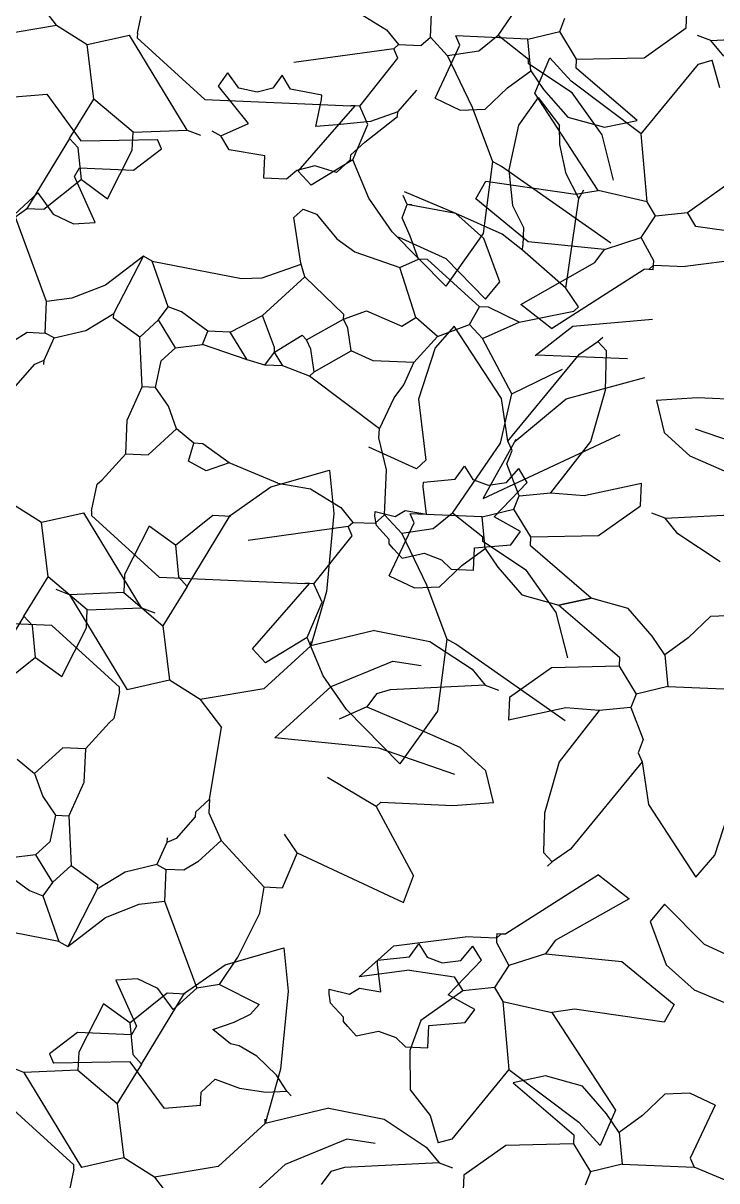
# Model space of a CAD drawing. Header units: inches. Extents: x 78.7 to 90.4, y 46.3 to 56.4.
# Drawn here: x 81.337 to 81.828, y 54.934 to 55.754 of the extents above; entities that cross this region are included whole.
import ezdxf

# ---------------------------------------------------------------- set-up
doc = ezdxf.new("R2010")
doc.units = ezdxf.units.IN
doc.header["$MEASUREMENT"] = 0
doc.layers.add('VERDE_siepe', color=96, linetype='Continuous')

msp = doc.modelspace()

# ---------------------------------------------------------------- linework, layer by layer
at = {"layer": 'VERDE_siepe'}
for p, q in [((81.6727, 55.7448), (81.70679, 55.79438)), ((81.62477, 55.74369), (81.62616, 55.77556)), ((81.3602, 55.75204), (81.3451, 55.77185)), ((81.80581, 55.7501), (81.80651, 55.76602)), ((81.41741, 55.74635), (81.42142, 55.76533)), ((81.57231, 55.76208), (81.59372, 55.74886)), ((81.31517, 55.74442), (81.3602, 55.75204)), ((81.3602, 55.75204), (81.38194, 55.73832)), ((81.71632, 55.74761), (81.71993, 55.75703)), ((81.77616, 55.72904), (81.80581, 55.7501)), ((81.38194, 55.73832), (81.41193, 55.74511)), ((81.45272, 55.67778), (81.41193, 55.74511)), ((81.41741, 55.74635), (81.41727, 55.74316)), ((81.41727, 55.74316), (81.46517, 55.69958)), ((81.59372, 55.74886), (81.6022, 55.7383)), ((81.61813, 55.7376), (81.62477, 55.74369)), ((81.63697, 55.73039), (81.62477, 55.74369)), ((81.64567, 55.73793), (81.64277, 55.74443)), ((81.69374, 55.74221), (81.64277, 55.74443)), ((81.6727, 55.7448), (81.65902, 55.73373)), ((81.69432, 55.72789), (81.6727, 55.7448)), ((81.69374, 55.74221), (81.71632, 55.74761)), ((81.69595, 55.71977), (81.69374, 55.74221)), ((81.72824, 55.72794), (81.71632, 55.74761)), ((81.8232, 55.7412), (81.81378, 55.7448)), ((81.8232, 55.7412), (81.89039, 55.74466)), ((81.83239, 55.7301), (81.8232, 55.7412)), ((81.38665, 55.69981), (81.38194, 55.73832)), ((81.59887, 55.73524), (81.52822, 55.72556)), ((81.59887, 55.73524), (81.6022, 55.7383)), ((81.60178, 55.72874), (81.59887, 55.73524)), ((81.6022, 55.7383), (81.61813, 55.7376)), ((81.62807, 55.70039), (81.64567, 55.73793)), ((81.65902, 55.73373), (81.63697, 55.73039)), ((81.57476, 55.6948), (81.60178, 55.72874)), ((81.63697, 55.73039), (81.65436, 55.694)), ((81.69418, 55.72471), (81.69432, 55.72789)), ((81.7252, 55.7042), (81.69418, 55.72471)), ((81.69861, 55.70396), (81.70928, 55.72904)), ((81.72451, 55.71241), (81.70928, 55.72904)), ((81.72796, 55.72156), (81.72824, 55.72794)), ((81.72824, 55.72794), (81.77616, 55.72904)), ((81.81442, 55.72445), (81.82412, 55.72722)), ((81.82965, 55.70783), (81.82412, 55.72722)), ((81.47476, 55.70898), (81.48154, 55.71826)), ((81.48916, 55.7075), (81.48154, 55.71826)), ((81.51978, 55.7166), (81.51316, 55.7076)), ((81.52574, 55.70676), (81.51978, 55.7166)), ((81.67947, 55.70772), (81.69595, 55.71977)), ((81.69595, 55.71977), (81.70495, 55.70661)), ((81.77103, 55.68458), (81.72796, 55.72156)), ((81.77397, 55.67514), (81.81442, 55.72445)), ((81.49595, 55.68252), (81.47476, 55.70898)), ((81.77397, 55.67514), (81.72451, 55.71241)), ((81.32758, 55.70121), (81.35321, 55.70328)), ((81.35321, 55.70328), (81.37731, 55.67031)), ((81.50212, 55.70465), (81.48916, 55.7075)), ((81.51316, 55.7076), (81.50212, 55.70465)), ((81.5479, 55.7026), (81.52574, 55.70676)), ((81.54776, 55.69941), (81.5479, 55.7026)), ((81.60165, 55.69069), (81.61508, 55.70605)), ((81.62807, 55.70039), (81.64593, 55.69191)), ((81.66355, 55.69268), (81.67947, 55.70772)), ((81.70105, 55.70089), (81.68706, 55.68142)), ((81.74349, 55.63497), (81.69861, 55.70396)), ((81.70105, 55.70089), (81.71614, 55.68108)), ((81.70495, 55.70661), (81.72194, 55.68706)), ((81.74625, 55.67456), (81.7252, 55.7042)), ((81.36947, 55.67183), (81.38665, 55.69981)), ((81.41435, 55.67625), (81.38665, 55.69981)), ((81.46517, 55.69958), (81.56839, 55.69508)), ((81.53126, 55.64881), (81.57158, 55.69494)), ((81.54374, 55.68043), (81.54776, 55.69941)), ((81.57158, 55.69494), (81.56839, 55.69508)), ((81.57476, 55.6948), (81.57158, 55.69494)), ((81.58058, 55.68178), (81.57476, 55.6948)), ((81.64593, 55.69191), (81.66355, 55.69268)), ((81.65436, 55.694), (81.66881, 55.65558)), ((81.58247, 55.68401), (81.55892, 55.68161)), ((81.57837, 55.66935), (81.60151, 55.68749)), ((81.60165, 55.69069), (81.58247, 55.68401)), ((81.60151, 55.68749), (81.60165, 55.69069)), ((81.72194, 55.68706), (81.74801, 55.67978)), ((81.74801, 55.67978), (81.77103, 55.68458)), ((81.4138, 55.66351), (81.41435, 55.67625)), ((81.41435, 55.67625), (81.45272, 55.67778)), ((81.45272, 55.67778), (81.46214, 55.67417)), ((81.47018, 55.67726), (81.47642, 55.67379)), ((81.47642, 55.67379), (81.49595, 55.68252)), ((81.55892, 55.68161), (81.54374, 55.68043)), ((81.56991, 55.65671), (81.58058, 55.68178)), ((81.68706, 55.68142), (81.68022, 55.64973)), ((81.71645, 55.66757), (81.71614, 55.68108)), ((81.36947, 55.67183), (81.33898, 55.62176)), ((81.37556, 55.66518), (81.36947, 55.67183)), ((81.37731, 55.67031), (81.43161, 55.67113)), ((81.43452, 55.66463), (81.43161, 55.67113)), ((81.48238, 55.66396), (81.47642, 55.67379)), ((81.5684, 55.66021), (81.57837, 55.66935)), ((81.72099, 55.64681), (81.71645, 55.66757)), ((81.75442, 55.64227), (81.74625, 55.67456)), ((81.77825, 55.62707), (81.77397, 55.67514)), ((81.37777, 55.64274), (81.37556, 55.66518)), ((81.39633, 55.62916), (81.4138, 55.66351)), ((81.41471, 55.64953), (81.43452, 55.66463)), ((81.50772, 55.65966), (81.48238, 55.66396)), ((81.50702, 55.64373), (81.50772, 55.65966)), ((81.56826, 55.65702), (81.5684, 55.66021)), ((81.37301, 55.64496), (81.37648, 55.6512)), ((81.37648, 55.6512), (81.41471, 55.64953)), ((81.54293, 55.6526), (81.53024, 55.64915)), ((81.56991, 55.65671), (81.5404, 55.63884)), ((81.55829, 55.64788), (81.54293, 55.6526)), ((81.56493, 55.65398), (81.55829, 55.64788)), ((81.56493, 55.65398), (81.56826, 55.65702)), ((81.58119, 55.62962), (81.56991, 55.65671)), ((81.66881, 55.65558), (81.66219, 55.60459)), ((81.67505, 55.65212), (81.66881, 55.65558)), ((81.75247, 55.59768), (81.67505, 55.65212)), ((81.37777, 55.64274), (81.35131, 55.62154)), ((81.38755, 55.61241), (81.37301, 55.64496)), ((81.37777, 55.64274), (81.39633, 55.62916)), ((81.52296, 55.64304), (81.50702, 55.64373)), ((81.53024, 55.64915), (81.52296, 55.64304)), ((81.5404, 55.63884), (81.53126, 55.64881)), ((81.68022, 55.64973), (81.68294, 55.62447)), ((81.72985, 55.6294), (81.72099, 55.64681)), ((81.65705, 55.62916), (81.66397, 55.64163)), ((81.66397, 55.64163), (81.72741, 55.63248)), ((81.72741, 55.63248), (81.74349, 55.63497)), ((81.72985, 55.6294), (81.73332, 55.63564)), ((81.77825, 55.62707), (81.74349, 55.63497)), ((81.80665, 55.61945), (81.83629, 55.6405)), ((81.33034, 55.61809), (81.34697, 55.63333)), ((81.34697, 55.63333), (81.35785, 55.61831)), ((81.59774, 55.60587), (81.58119, 55.62962)), ((81.60836, 55.62512), (81.60546, 55.63164)), ((81.64288, 55.61879), (81.60649, 55.63403)), ((81.69403, 55.59882), (81.65705, 55.62916)), ((81.7207, 55.56596), (81.72985, 55.6294)), ((81.78421, 55.61723), (81.77825, 55.62707)), ((81.33898, 55.62176), (81.31025, 55.60151)), ((81.35131, 55.62154), (81.33857, 55.6221)), ((81.35785, 55.61831), (81.37222, 55.61155)), ((81.52816, 55.61585), (81.5348, 55.62195)), ((81.5348, 55.62195), (81.54422, 55.61834)), ((81.54422, 55.61834), (81.55867, 55.60076)), ((81.60476, 55.6157), (81.60836, 55.62512)), ((81.61155, 55.62498), (81.60836, 55.62512)), ((81.64288, 55.61879), (81.60836, 55.62512)), ((81.66263, 55.60104), (81.64288, 55.61879)), ((81.67551, 55.60423), (81.64288, 55.61879)), ((81.68294, 55.62447), (81.69065, 55.60877)), ((81.78421, 55.61723), (81.80665, 55.61945)), ((81.8126, 55.60962), (81.80665, 55.61945)), ((81.3532, 55.55645), (81.33034, 55.61809)), ((81.37222, 55.61155), (81.38755, 55.61241)), ((81.53314, 55.58372), (81.52816, 55.61585)), ((81.61057, 55.60268), (81.60476, 55.6157)), ((81.77395, 55.60173), (81.78421, 55.61723)), ((81.63564, 55.56736), (81.59774, 55.60587)), ((81.60192, 55.6023), (81.63563, 55.58686)), ((81.61625, 55.58647), (81.61057, 55.60268)), ((81.66219, 55.60459), (81.63564, 55.56736)), ((81.68995, 55.59284), (81.67551, 55.60423)), ((81.69065, 55.60877), (81.69009, 55.59603)), ((81.84432, 55.60504), (81.8126, 55.60962)), ((81.55867, 55.60076), (81.57136, 55.59163)), ((81.67395, 55.57043), (81.66263, 55.60104)), ((81.68995, 55.59284), (81.69009, 55.59603)), ((81.74805, 55.59328), (81.69403, 55.59882)), ((81.74805, 55.59328), (81.77395, 55.60173)), ((81.78282, 55.58538), (81.77395, 55.60173)), ((81.42163, 55.58858), (81.39495, 55.56817)), ((81.40071, 55.54799), (81.42163, 55.58858)), ((81.42786, 55.58511), (81.42163, 55.58858)), ((81.57136, 55.59163), (81.60324, 55.58066)), ((81.60324, 55.58066), (81.61625, 55.58647)), ((81.62263, 55.58619), (81.61625, 55.58647)), ((81.65947, 55.55267), (81.62263, 55.58619)), ((81.63563, 55.58686), (81.66384, 55.5581)), ((81.7207, 55.56596), (81.68995, 55.59284)), ((81.74126, 55.584), (81.74805, 55.59328)), ((81.78268, 55.58219), (81.78282, 55.58538)), ((81.85546, 55.58766), (81.80498, 55.58122)), ((81.42786, 55.58511), (81.49117, 55.57277)), ((81.43922, 55.5527), (81.42786, 55.58511)), ((81.50567, 55.57336), (81.53335, 55.58301)), ((81.53591, 55.57402), (81.53314, 55.58372)), ((81.61445, 55.54506), (81.60324, 55.58066)), ((81.68889, 55.55435), (81.74126, 55.584)), ((81.71051, 55.53746), (81.77616, 55.57928)), ((81.77936, 55.57914), (81.77616, 55.57928)), ((81.77936, 55.57914), (81.78268, 55.58219)), ((81.78254, 55.579), (81.77936, 55.57914)), ((81.78254, 55.579), (81.78268, 55.58219)), ((81.78268, 55.58219), (81.80498, 55.58122)), ((81.49117, 55.57277), (81.50567, 55.57336)), ((81.50599, 55.5466), (81.53591, 55.57402)), ((81.56348, 55.54728), (81.53591, 55.57402)), ((81.66384, 55.5581), (81.67395, 55.57043)), ((81.39495, 55.56817), (81.37109, 55.55877)), ((81.7297, 55.5528), (81.7207, 55.56596)), ((81.35222, 55.53415), (81.3532, 55.55645)), ((81.37109, 55.55877), (81.3532, 55.55645)), ((81.43243, 55.54342), (81.43922, 55.5527)), ((81.44864, 55.5491), (81.43922, 55.5527)), ((81.65254, 55.54021), (81.65947, 55.55267)), ((81.66584, 55.55239), (81.65947, 55.55267)), ((81.71051, 55.53746), (81.68889, 55.55435)), ((81.72638, 55.54975), (81.7297, 55.5528)), ((81.38104, 55.53608), (81.40071, 55.54799)), ((81.40057, 55.54481), (81.40071, 55.54799)), ((81.41913, 55.53123), (81.40057, 55.54481)), ((81.4672, 55.53551), (81.44864, 55.5491)), ((81.48312, 55.53482), (81.50599, 55.5466)), ((81.51457, 55.52387), (81.50599, 55.5466)), ((81.56334, 55.5441), (81.57954, 55.54977)), ((81.56334, 55.5441), (81.56348, 55.54728)), ((81.57954, 55.54977), (81.60461, 55.5391)), ((81.60461, 55.5391), (81.61445, 55.54506)), ((81.62983, 55.53162), (81.61445, 55.54506)), ((81.68773, 55.54186), (81.66584, 55.55239)), ((81.68773, 55.54186), (81.72638, 55.54975)), ((81.41913, 55.53123), (81.43243, 55.54342)), ((81.44433, 55.52374), (81.43243, 55.54342)), ((81.53715, 55.52927), (81.56334, 55.5441)), ((81.56624, 55.53758), (81.56334, 55.5441)), ((81.56873, 55.52151), (81.56624, 55.53758)), ((81.64171, 55.53901), (81.62828, 55.52364)), ((81.62983, 55.53162), (81.65254, 55.54021)), ((81.6751, 55.48777), (81.64172, 55.53901)), ((81.66168, 55.53023), (81.65254, 55.54021)), ((81.66168, 55.53023), (81.68773, 55.54186)), ((81.72556, 55.53883), (81.69892, 55.51794)), ((81.78191, 55.54373), (81.72556, 55.53883)), ((81.32964, 55.52875), (81.33947, 55.5347)), ((81.33947, 55.5347), (81.35222, 55.53415)), ((81.35139, 55.51503), (81.35845, 55.53068)), ((81.35845, 55.53068), (81.35222, 55.53415)), ((81.35845, 55.53068), (81.38104, 55.53608)), ((81.42079, 55.49604), (81.41913, 55.53123)), ((81.46359, 55.52609), (81.4672, 55.53551)), ((81.48312, 55.53482), (81.4672, 55.53551)), ((81.49504, 55.51515), (81.48312, 55.53482)), ((81.51443, 55.52069), (81.53411, 55.5326)), ((81.53411, 55.5326), (81.53715, 55.52927)), ((81.54006, 55.52276), (81.53715, 55.52927)), ((81.61306, 55.5132), (81.62983, 55.53162)), ((81.68232, 55.49103), (81.66168, 55.53023)), ((81.73024, 55.51919), (81.74339, 55.52819)), ((81.74339, 55.52819), (81.74672, 55.53124)), ((81.74949, 55.52154), (81.74339, 55.52819)), ((81.43436, 55.5146), (81.44433, 55.52374)), ((81.44433, 55.52374), (81.46359, 55.52609)), ((81.49504, 55.51515), (81.46359, 55.52609)), ((81.50764, 55.51141), (81.51443, 55.52069)), ((81.51443, 55.52069), (81.51457, 55.52387)), ((81.52038, 55.51085), (81.51443, 55.52069)), ((81.54255, 55.5067), (81.54006, 55.52276)), ((81.54255, 55.5067), (81.56873, 55.52151)), ((81.58439, 55.51445), (81.56873, 55.52151)), ((81.62828, 55.52364), (81.61645, 55.48725)), ((81.74866, 55.49378), (81.74949, 55.52154)), ((81.33144, 55.49675), (81.34488, 55.51212)), ((81.34488, 55.51212), (81.35139, 55.51503)), ((81.35125, 55.51184), (81.35139, 55.51503)), ((81.43034, 55.49563), (81.43436, 55.5146)), ((81.50764, 55.51141), (81.49504, 55.51515)), ((81.61306, 55.5132), (81.58439, 55.51445)), ((81.60599, 55.49754), (81.61306, 55.5132)), ((81.67967, 55.45755), (81.73024, 55.51919)), ((81.69997, 55.51884), (81.76431, 55.51604)), ((81.52038, 55.51085), (81.50764, 55.51141)), ((81.53922, 55.50364), (81.52038, 55.51085)), ((81.53922, 55.50364), (81.54255, 55.5067)), ((81.58868, 55.46638), (81.53922, 55.50364)), ((81.68232, 55.49103), (81.7182, 55.50861)), ((81.41013, 55.47261), (81.42079, 55.49604)), ((81.43034, 55.49563), (81.42079, 55.49604)), ((81.43935, 55.48247), (81.43034, 55.49563)), ((81.59921, 55.48826), (81.60599, 55.49754)), ((81.72098, 55.48757), (81.77649, 55.50273)), ((81.58868, 55.46638), (81.59921, 55.48826)), ((81.61645, 55.48725), (81.62162, 55.44412)), ((81.67442, 55.45625), (81.68232, 55.49103)), ((81.67967, 55.45755), (81.6751, 55.48777)), ((81.68458, 55.45731), (81.72098, 55.48757)), ((81.73827, 55.45737), (81.74866, 55.49378)), ((81.8137, 55.48827), (81.78489, 55.48633)), ((81.86467, 55.48604), (81.8137, 55.48827)), ((81.44503, 55.46626), (81.43935, 55.48247)), ((81.78489, 55.48633), (81.79028, 55.46375)), ((81.40914, 55.44867), (81.41013, 55.47261)), ((81.42508, 55.44797), (81.44503, 55.46626)), ((81.45735, 55.45614), (81.44503, 55.46626)), ((81.5884, 55.46), (81.58868, 55.46638)), ((81.8087, 55.44699), (81.79028, 55.46375)), ((81.81221, 55.46645), (81.86595, 55.44778)), ((81.45361, 55.44354), (81.45735, 55.45614)), ((81.46373, 55.45586), (81.45735, 55.45614)), ((81.48229, 55.44229), (81.46373, 55.45586)), ((81.59379, 55.43743), (81.5884, 55.46)), ((81.64033, 55.40667), (81.67442, 55.45625)), ((81.75875, 55.46201), (81.66188, 55.41688)), ((81.6852, 55.45883), (81.66188, 55.41688)), ((81.68257, 55.45104), (81.67967, 55.45755)), ((81.71, 55.42111), (81.73827, 55.45737)), ((81.39238, 55.43025), (81.40914, 55.44867)), ((81.40914, 55.44867), (81.42508, 55.44797)), ((81.61497, 55.43803), (81.58126, 55.45347)), ((81.67897, 55.44162), (81.68257, 55.45104)), ((81.84943, 55.42925), (81.8087, 55.44699)), ((81.46608, 55.43661), (81.45361, 55.44354)), ((81.48229, 55.44229), (81.46608, 55.43661)), ((81.51677, 55.42801), (81.48229, 55.44229)), ((81.61497, 55.43803), (81.62162, 55.44412)), ((81.64225, 55.4307), (81.64904, 55.43998)), ((81.64904, 55.43998), (81.65485, 55.43044)), ((81.67875, 55.42826), (81.68727, 55.43831)), ((81.68756, 55.4189), (81.67897, 55.44162)), ((81.69322, 55.42848), (81.68727, 55.43831)), ((81.38905, 55.4272), (81.39238, 55.43025)), ((81.51186, 55.42519), (81.55342, 55.43719)), ((81.55342, 55.43719), (81.55648, 55.40635)), ((81.5924, 55.40556), (81.59379, 55.43743)), ((81.61981, 55.42849), (81.64225, 55.4307)), ((81.65485, 55.43044), (81.66559, 55.42655)), ((81.38504, 55.40822), (81.38905, 55.4272)), ((81.48312, 55.40494), (81.51186, 55.42519)), ((81.51677, 55.42801), (81.53994, 55.42395)), ((81.53994, 55.42395), (81.56135, 55.41073)), ((81.61967, 55.4253), (81.61981, 55.42849)), ((81.62202, 55.40604), (81.61967, 55.4253)), ((81.66559, 55.42655), (81.67875, 55.42826)), ((81.66981, 55.40396), (81.69322, 55.42848)), ((81.73368, 55.41918), (81.77414, 55.42789)), ((81.77344, 55.41197), (81.77414, 55.42789)), ((81.32783, 55.41391), (81.34957, 55.40019)), ((81.68395, 55.40948), (81.68756, 55.4189)), ((81.68756, 55.4189), (81.71, 55.42111)), ((81.71, 55.42111), (81.73368, 55.41918)), ((81.34957, 55.40019), (81.37956, 55.40698)), ((81.42035, 55.33965), (81.37956, 55.40698)), ((81.38504, 55.40822), (81.3849, 55.40503)), ((81.44433, 55.38396), (81.4708, 55.40515)), ((81.4708, 55.40515), (81.48354, 55.4046)), ((81.55648, 55.40635), (81.55114, 55.3513)), ((81.56135, 55.41073), (81.56983, 55.40017)), ((81.58548, 55.40463), (81.58562, 55.40782)), ((81.58562, 55.40782), (81.5999, 55.40441)), ((81.58576, 55.39947), (81.5924, 55.40556)), ((81.6046, 55.39226), (81.5924, 55.40556)), ((81.5999, 55.40441), (81.607, 55.40853)), ((81.607, 55.40853), (81.62202, 55.40604)), ((81.6133, 55.3998), (81.6104, 55.4063)), ((81.66137, 55.40408), (81.6104, 55.4063)), ((81.64033, 55.40667), (81.62665, 55.3956)), ((81.66195, 55.38976), (81.64033, 55.40667)), ((81.66137, 55.40408), (81.68395, 55.40948)), ((81.69587, 55.38981), (81.68395, 55.40948)), ((81.7438, 55.39091), (81.77344, 55.41197)), ((81.79083, 55.40308), (81.78141, 55.40668)), ((81.79083, 55.40308), (81.85802, 55.40653)), ((81.35428, 55.36168), (81.34957, 55.40019)), ((81.3849, 55.40503), (81.4328, 55.36145)), ((81.42577, 55.39754), (81.40831, 55.36319)), ((81.44433, 55.38396), (81.42577, 55.39754)), ((81.45264, 55.35486), (81.48312, 55.40494)), ((81.5665, 55.39711), (81.49585, 55.38743)), ((81.5665, 55.39711), (81.56983, 55.40017)), ((81.56941, 55.39061), (81.5665, 55.39711)), ((81.56983, 55.40017), (81.58576, 55.39947)), ((81.58655, 55.39801), (81.58548, 55.40463)), ((81.59569, 55.38804), (81.58655, 55.39801)), ((81.5957, 55.36226), (81.6133, 55.3998)), ((81.66358, 55.38164), (81.66137, 55.40408)), ((81.68851, 55.39357), (81.66981, 55.40396)), ((81.80002, 55.39198), (81.79083, 55.40308)), ((81.54239, 55.35667), (81.56941, 55.39061)), ((81.62665, 55.3956), (81.6046, 55.39226)), ((81.6046, 55.39226), (81.62199, 55.35587)), ((81.66181, 55.38658), (81.66195, 55.38976)), ((81.68172, 55.38429), (81.68851, 55.39357)), ((81.69559, 55.38344), (81.69587, 55.38981)), ((81.69587, 55.38981), (81.7438, 55.39091)), ((81.82994, 55.37224), (81.80002, 55.39198)), ((81.44433, 55.38396), (81.44654, 55.36152)), ((81.59555, 55.38486), (81.59569, 55.38804)), ((81.59861, 55.38153), (81.59555, 55.38486)), ((81.59861, 55.38153), (81.6047, 55.37488)), ((81.6471, 55.36959), (81.66358, 55.38164)), ((81.6554, 55.36628), (81.6561, 55.38222)), ((81.6561, 55.38222), (81.68172, 55.38429)), ((81.69283, 55.36608), (81.66181, 55.38658)), ((81.66358, 55.38164), (81.67258, 55.36848)), ((81.73866, 55.34645), (81.69559, 55.38344)), ((81.6047, 55.37488), (81.6204, 55.37824)), ((81.6204, 55.37824), (81.63275, 55.37371)), ((81.63275, 55.37371), (81.63947, 55.36698)), ((81.63118, 55.35455), (81.6471, 55.36959)), ((81.63947, 55.36698), (81.6554, 55.36628)), ((81.67258, 55.36848), (81.68957, 55.34893)), ((81.71388, 55.33643), (81.69283, 55.36608)), ((81.3371, 55.3337), (81.35428, 55.36168)), ((81.38198, 55.33812), (81.35428, 55.36168)), ((81.40831, 55.36319), (81.40775, 55.35044)), ((81.4328, 55.36145), (81.53602, 55.35695)), ((81.44654, 55.36152), (81.45264, 55.35486)), ((81.49889, 55.31069), (81.53921, 55.35681)), ((81.53921, 55.35681), (81.53602, 55.35695)), ((81.54239, 55.35667), (81.53921, 55.35681)), ((81.54821, 55.34365), (81.54239, 55.35667)), ((81.5957, 55.36226), (81.61356, 55.35378)), ((81.36938, 55.34892), (81.35996, 55.35253)), ((81.40775, 55.35044), (81.36938, 55.34892)), ((81.36938, 55.34892), (81.41017, 55.28158)), ((81.40775, 55.35044), (81.43546, 55.32689)), ((81.45264, 55.35486), (81.43546, 55.32689)), ((81.55114, 55.3513), (81.54018, 55.31274)), ((81.61356, 55.35378), (81.63118, 55.35455)), ((81.62199, 55.35587), (81.63644, 55.31745)), ((81.68957, 55.34893), (81.71564, 55.34165)), ((81.38198, 55.33812), (81.42035, 55.33965)), ((81.42035, 55.33965), (81.42977, 55.33604)), ((81.53754, 55.31858), (81.54821, 55.34365)), ((81.73866, 55.34645), (81.71564, 55.34165)), ((81.71564, 55.34165), (81.73866, 55.34645)), ((81.71564, 55.34165), (81.75871, 55.30467)), ((81.76473, 55.33917), (81.73866, 55.34645)), ((81.35694, 55.32712), (81.25371, 55.33162)), ((81.3371, 55.3337), (81.30661, 55.28363)), ((81.34319, 55.32705), (81.3371, 55.3337)), ((81.38143, 55.32538), (81.38198, 55.33812)), ((81.72205, 55.30415), (81.71388, 55.33643)), ((81.78171, 55.31962), (81.76473, 55.33917)), ((81.82312, 55.33355), (81.8072, 55.31851)), ((81.84074, 55.33432), (81.82312, 55.33355)), ((81.3454, 55.30461), (81.34319, 55.32705)), ((81.40484, 55.28354), (81.35694, 55.32712)), ((81.36396, 55.29103), (81.38143, 55.32538)), ((81.43546, 55.32689), (81.44016, 55.28837)), ((81.58534, 55.32355), (81.54018, 55.31274)), ((81.58534, 55.32355), (81.62436, 55.31586)), ((81.53754, 55.31858), (81.50803, 55.30071)), ((81.54882, 55.2915), (81.53754, 55.31858)), ((81.54018, 55.31274), (81.54032, 55.31594)), ((81.62436, 55.31586), (81.65428, 55.29613)), ((81.63644, 55.31745), (81.62982, 55.26647)), ((81.64268, 55.31399), (81.63644, 55.31745)), ((81.79072, 55.30646), (81.78171, 55.31962)), ((81.8072, 55.31851), (81.79072, 55.30646)), ((81.50803, 55.30071), (81.49889, 55.31069)), ((81.54018, 55.31274), (81.50693, 55.28227)), ((81.7201, 55.25955), (81.64268, 55.31399)), ((81.3454, 55.30461), (81.31894, 55.28342)), ((81.3454, 55.30461), (81.36396, 55.29103)), ((81.55454, 55.28398), (81.59818, 55.3018)), ((81.59818, 55.3018), (81.61818, 55.29889)), ((81.75871, 55.30467), (81.75843, 55.29829)), ((81.79072, 55.30646), (81.79293, 55.28402)), ((81.56538, 55.26774), (81.54882, 55.2915)), ((81.65428, 55.29613), (81.66346, 55.28503)), ((81.7105, 55.29719), (81.68085, 55.27613)), ((81.75843, 55.29829), (81.7105, 55.29719)), ((81.75843, 55.29829), (81.77035, 55.27862)), ((81.4047, 55.28034), (81.40484, 55.28354)), ((81.44016, 55.28837), (81.41017, 55.28158)), ((81.46191, 55.27466), (81.44016, 55.28837)), ((81.50693, 55.28227), (81.46191, 55.27466)), ((81.51464, 55.24762), (81.55454, 55.28398)), ((81.66346, 55.28503), (81.59628, 55.28157)), ((81.66346, 55.28503), (81.67288, 55.28143)), ((81.79293, 55.28402), (81.77035, 55.27862)), ((81.79293, 55.28402), (81.8439, 55.2818)), ((81.4047, 55.28034), (81.40068, 55.26137)), ((81.46191, 55.27466), (81.47701, 55.25485)), ((81.58658, 55.2788), (81.5798, 55.26952)), ((81.59628, 55.28157), (81.58658, 55.2788)), ((81.68085, 55.27613), (81.68016, 55.26021)), ((81.77035, 55.27862), (81.76674, 55.2692)), ((81.5798, 55.26952), (81.56027, 55.2608)), ((81.60327, 55.22923), (81.56538, 55.26774)), ((81.5798, 55.26952), (81.60486, 55.25885)), ((81.62982, 55.26647), (81.60327, 55.22923)), ((81.72062, 55.26892), (81.68016, 55.26021)), ((81.7443, 55.26699), (81.71602, 55.23073)), ((81.7443, 55.26699), (81.72062, 55.26892)), ((81.76674, 55.2692), (81.7443, 55.26699)), ((81.76674, 55.2692), (81.77533, 55.24648)), ((81.39736, 55.25832), (81.38059, 55.2399)), ((81.40068, 55.26137), (81.39736, 55.25832)), ((81.60486, 55.25885), (81.6456, 55.24111)), ((81.46841, 55.20415), (81.47701, 55.25485)), ((81.58835, 55.24032), (81.51464, 55.24762)), ((81.77533, 55.24648), (81.77173, 55.23706)), ((81.36466, 55.2406), (81.34471, 55.22231)), ((81.38059, 55.2399), (81.36466, 55.2406)), ((81.38059, 55.2399), (81.3796, 55.21596)), ((81.64209, 55.22165), (81.58835, 55.24032)), ((81.6456, 55.24111), (81.66402, 55.22435)), ((81.77173, 55.23706), (81.77463, 55.23055)), ((81.33239, 55.23243), (81.34471, 55.22231)), ((81.71602, 55.23073), (81.70564, 55.19433)), ((81.77463, 55.23055), (81.72406, 55.16891)), ((81.77463, 55.23055), (81.77919, 55.20033)), ((81.34471, 55.22231), (81.35039, 55.2061)), ((81.5863, 55.19901), (81.55208, 55.21966)), ((81.66941, 55.20177), (81.66402, 55.22435)), ((81.3796, 55.21596), (81.36895, 55.19253)), ((81.35039, 55.2061), (81.35939, 55.19294)), ((81.46841, 55.20415), (81.45844, 55.19501)), ((81.46841, 55.20415), (81.46799, 55.1946)), ((81.5863, 55.19901), (81.58962, 55.20206)), ((81.58962, 55.20206), (81.6406, 55.19984)), ((81.6406, 55.19984), (81.66941, 55.20177)), ((81.77919, 55.20033), (81.81258, 55.14909)), ((81.82602, 55.16446), (81.83785, 55.20085)), ((81.35939, 55.19294), (81.35538, 55.17397)), ((81.35939, 55.19294), (81.36895, 55.19253)), ((81.36895, 55.19253), (81.37061, 55.15734)), ((81.45844, 55.19501), (81.4583, 55.19182)), ((81.46799, 55.1946), (81.47672, 55.17506)), ((81.5863, 55.19901), (81.61289, 55.14997)), ((81.70564, 55.19433), (81.70481, 55.16656)), ((81.4583, 55.19182), (81.44486, 55.17645)), ((81.43849, 55.17673), (81.43835, 55.17354)), ((81.44486, 55.17645), (81.43835, 55.17354)), ((81.53061, 55.16633), (81.5216, 55.17948)), ((81.35538, 55.17397), (81.3454, 55.16482)), ((81.43835, 55.17354), (81.43129, 55.15789)), ((81.47672, 55.17506), (81.4601, 55.15982)), ((81.47672, 55.17506), (81.5072, 55.14181)), ((81.72406, 55.16891), (81.7109, 55.15991)), ((81.3454, 55.16482), (81.32615, 55.16247)), ((81.3454, 55.16482), (81.35731, 55.14515)), ((81.4601, 55.15982), (81.45026, 55.15386)), ((81.53061, 55.16633), (81.51994, 55.14125)), ((81.53061, 55.16633), (81.60568, 55.13113)), ((81.70481, 55.16656), (81.7109, 55.15991)), ((81.7109, 55.15991), (81.70758, 55.15686)), ((81.81258, 55.1491), (81.82602, 55.16446)), ((81.32254, 55.15306), (81.3411, 55.13947)), ((81.37061, 55.15734), (81.35731, 55.14515)), ((81.37061, 55.15734), (81.38917, 55.14376)), ((81.4087, 55.15249), (81.38903, 55.14058)), ((81.43129, 55.15789), (81.4087, 55.15249)), ((81.43129, 55.15789), (81.43751, 55.15442)), ((81.43751, 55.15442), (81.43654, 55.13212)), ((81.45026, 55.15386), (81.43751, 55.15442)), ((81.35731, 55.14515), (81.35052, 55.13587)), ((81.38917, 55.14376), (81.38903, 55.14058)), ((81.60568, 55.13113), (81.61289, 55.14997)), ((81.74379, 55.15064), (81.67813, 55.10882)), ((81.74379, 55.15064), (81.76541, 55.13375)), ((81.3411, 55.13947), (81.35052, 55.13587)), ((81.35052, 55.13587), (81.36188, 55.10346)), ((81.38903, 55.14058), (81.36811, 55.09999)), ((81.50398, 55.12362), (81.5072, 55.14181)), ((81.51994, 55.14125), (81.5072, 55.14181)), ((81.39479, 55.1204), (81.41865, 55.1298)), ((81.41865, 55.1298), (81.43654, 55.13212)), ((81.43654, 55.13212), (81.45939, 55.07048)), ((81.76541, 55.13375), (81.71303, 55.1041)), ((81.79046, 55.13), (81.78035, 55.11767)), ((81.81867, 55.10124), (81.79046, 55.13)), ((81.36811, 55.09999), (81.39479, 55.1204)), ((81.48855, 55.09235), (81.50398, 55.12362)), ((81.36188, 55.10346), (81.29857, 55.1158)), ((81.78035, 55.11767), (81.79167, 55.08706)), ((81.36188, 55.10346), (81.36811, 55.09999)), ((81.59884, 55.10044), (81.64932, 55.10688)), ((81.67162, 55.10591), (81.64932, 55.10688)), ((81.67162, 55.10591), (81.67148, 55.10273)), ((81.67148, 55.10273), (81.68034, 55.08638)), ((81.67176, 55.1091), (81.67162, 55.10591)), ((81.67494, 55.10896), (81.67162, 55.10591)), ((81.67176, 55.1091), (81.67494, 55.10896)), ((81.67494, 55.10896), (81.67813, 55.10882)), ((81.71303, 55.1041), (81.70625, 55.09482)), ((81.47949, 55.08706), (81.52105, 55.09907)), ((81.52105, 55.09907), (81.52411, 55.06822)), ((81.57443, 55.07847), (81.59884, 55.10044)), ((81.60988, 55.09257), (81.61667, 55.10185)), ((81.61667, 55.10185), (81.62248, 55.09231)), ((81.64638, 55.09013), (81.6549, 55.10019)), ((81.66085, 55.09035), (81.6549, 55.10019)), ((81.70625, 55.09482), (81.68034, 55.08638)), ((81.70625, 55.09482), (81.76027, 55.08928)), ((81.85238, 55.0858), (81.81867, 55.10124)), ((81.45075, 55.06681), (81.47949, 55.08706)), ((81.47547, 55.07297), (81.48855, 55.09235)), ((81.5873, 55.08717), (81.58744, 55.09036)), ((81.58965, 55.06791), (81.5873, 55.08717)), ((81.58744, 55.09036), (81.60988, 55.09257)), ((81.62248, 55.09231), (81.63322, 55.08842)), ((81.63322, 55.08842), (81.64638, 55.09013)), ((81.63744, 55.06583), (81.66085, 55.09035)), ((81.68034, 55.08638), (81.67009, 55.07087)), ((81.76027, 55.08928), (81.79725, 55.05894)), ((81.79167, 55.08706), (81.81141, 55.06931)), ((81.60997, 55.08307), (81.57443, 55.07847)), ((81.60997, 55.08307), (81.64169, 55.07848)), ((81.64169, 55.07848), (81.64765, 55.06865)), ((81.41752, 55.07702), (81.40218, 55.07616)), ((81.40218, 55.07616), (81.41673, 55.04361)), ((81.43188, 55.07025), (81.41752, 55.07702)), ((81.44277, 55.05524), (81.43188, 55.07025)), ((81.45939, 55.07048), (81.44277, 55.05524)), ((81.47547, 55.07297), (81.45939, 55.07048)), ((81.47547, 55.07297), (81.50358, 55.05898)), ((81.55311, 55.0665), (81.55325, 55.0697)), ((81.55325, 55.0697), (81.56753, 55.06628)), ((81.56753, 55.06628), (81.57463, 55.07041)), ((81.57463, 55.07041), (81.58965, 55.06791)), ((81.67009, 55.07087), (81.64765, 55.06865)), ((81.67009, 55.07087), (81.67605, 55.06103)), ((81.81141, 55.06931), (81.84781, 55.05407)), ((81.41196, 55.04583), (81.43843, 55.06703)), ((81.42027, 55.01674), (81.45075, 55.06681)), ((81.43843, 55.06703), (81.45117, 55.06647)), ((81.52411, 55.06822), (81.51877, 55.01317)), ((81.55418, 55.05988), (81.55311, 55.0665)), ((81.64765, 55.06865), (81.61801, 55.0476)), ((81.65614, 55.05544), (81.63744, 55.06583)), ((81.67605, 55.06103), (81.71081, 55.05313)), ((81.67605, 55.06103), (81.68033, 55.01296)), ((81.3934, 55.05941), (81.37594, 55.02506)), ((81.41196, 55.04583), (81.3934, 55.05941)), ((81.49735, 55.05204), (81.50358, 55.05898)), ((81.56332, 55.04991), (81.55418, 55.05988)), ((81.64935, 55.04616), (81.65614, 55.05544)), ((81.72688, 55.05562), (81.71081, 55.05313)), ((81.71081, 55.05313), (81.75569, 54.98414)), ((81.79033, 55.04647), (81.72688, 55.05562)), ((81.79725, 55.05894), (81.79033, 55.04647)), ((81.41196, 55.04583), (81.41417, 55.02339)), ((81.47088, 55.04125), (81.48596, 55.0464)), ((81.48596, 55.0464), (81.49735, 55.05204)), ((81.56319, 55.04673), (81.56332, 55.04991)), ((81.56624, 55.0434), (81.56319, 55.04673)), ((81.61801, 55.0476), (81.61026, 55.02624)), ((81.62373, 55.04409), (81.64935, 55.04616)), ((81.37502, 55.03904), (81.35521, 55.02394)), ((81.41326, 55.03737), (81.37502, 55.03904)), ((81.41673, 55.04361), (81.41326, 55.03737)), ((81.48322, 55.03113), (81.47088, 55.04125)), ((81.56624, 55.0434), (81.57233, 55.03675)), ((81.57233, 55.03675), (81.58803, 55.04011)), ((81.58803, 55.04011), (81.60038, 55.03558)), ((81.62303, 55.02815), (81.62373, 55.04409)), ((81.48933, 55.02967), (81.48322, 55.03113)), ((81.50191, 55.02236), (81.48933, 55.02967)), ((81.60038, 55.03558), (81.6071, 55.02885)), ((81.6071, 55.02885), (81.62303, 55.02815)), ((81.35521, 55.02394), (81.35813, 55.01744)), ((81.37594, 55.02506), (81.37538, 55.01232)), ((81.41417, 55.02339), (81.42027, 55.01674)), ((81.51598, 55.00885), (81.50191, 55.02236)), ((81.61026, 55.02624), (81.61052, 54.99858)), ((81.33701, 55.01079), (81.32759, 55.0144)), ((81.37538, 55.01232), (81.33701, 55.01079)), ((81.41242, 55.01826), (81.35813, 55.01744)), ((81.37538, 55.01232), (81.40309, 54.98876)), ((81.42027, 55.01674), (81.40309, 54.98876)), ((81.43653, 54.98529), (81.41242, 55.01826)), ((81.51877, 55.01317), (81.50781, 54.97461)), ((81.68033, 55.01296), (81.63988, 54.96365)), ((81.68033, 55.01296), (81.72979, 54.97569)), ((81.33701, 55.01079), (81.3778, 54.94346)), ((81.46257, 54.99692), (81.47255, 55.00606)), ((81.47255, 55.00606), (81.48978, 54.99955)), ((81.52325, 54.99746), (81.51598, 55.00885)), ((81.70629, 55.00832), (81.68327, 55.00352)), ((81.73236, 55.00104), (81.70629, 55.00832)), ((81.46216, 54.98736), (81.46257, 54.99692)), ((81.48978, 54.99955), (81.50843, 54.99689)), ((81.50843, 54.99689), (81.52325, 54.99746)), ((81.52324, 54.99746), (81.52629, 54.99414)), ((81.61052, 54.99858), (81.62465, 54.98027)), ((81.68327, 55.00352), (81.72634, 54.96654)), ((81.74934, 54.98149), (81.73236, 55.00104)), ((81.79075, 54.99543), (81.77483, 54.98038)), ((81.80837, 54.99619), (81.79075, 54.99543)), ((81.82623, 54.98771), (81.80837, 54.99619)), ((81.37247, 54.94541), (81.32457, 54.98899)), ((81.40309, 54.98876), (81.4078, 54.95025)), ((81.46216, 54.98736), (81.43653, 54.98529)), ((81.82623, 54.98771), (81.80862, 54.95018)), ((81.55297, 54.98542), (81.50781, 54.97461)), ((81.55297, 54.98542), (81.59199, 54.97773)), ((81.62465, 54.98027), (81.63018, 54.96088)), ((81.75569, 54.98414), (81.74502, 54.95906)), ((81.75835, 54.96833), (81.74934, 54.98149)), ((81.77483, 54.98038), (81.75835, 54.96833)), ((81.50781, 54.97461), (81.47456, 54.94415)), ((81.50781, 54.97461), (81.50795, 54.97781)), ((81.59199, 54.97773), (81.62191, 54.958)), ((81.72979, 54.97569), (81.74502, 54.95906)), ((81.52217, 54.94585), (81.56581, 54.96367)), ((81.56581, 54.96367), (81.58581, 54.96076)), ((81.63988, 54.96365), (81.63018, 54.96088)), ((81.72634, 54.96654), (81.72606, 54.96016)), ((81.75835, 54.96833), (81.76056, 54.94589)), ((81.62191, 54.958), (81.63109, 54.9469)), ((81.67813, 54.95906), (81.64849, 54.938)), ((81.72606, 54.96016), (81.67813, 54.95906)), ((81.72606, 54.96016), (81.73798, 54.94049)), ((81.4078, 54.95025), (81.3778, 54.94346)), ((81.42954, 54.93653), (81.4078, 54.95025)), ((81.63109, 54.9469), (81.56391, 54.94344)), ((81.63109, 54.9469), (81.64051, 54.9433)), ((81.80862, 54.95018), (81.81153, 54.94367)), ((81.37233, 54.94222), (81.36831, 54.92324)), ((81.37233, 54.94222), (81.37247, 54.94541)), ((81.47456, 54.94415), (81.42954, 54.93653)), ((81.48227, 54.90949), (81.52217, 54.94585)), ((81.55421, 54.94067), (81.54743, 54.93139)), ((81.56391, 54.94344), (81.55421, 54.94067)), ((81.64849, 54.938), (81.64779, 54.92208)), ((81.73798, 54.94049), (81.73437, 54.93107)), ((81.76056, 54.94589), (81.73798, 54.94049)), ((81.76056, 54.94589), (81.81153, 54.94367)), ((81.84792, 54.92844), (81.81153, 54.94367)), ((81.42954, 54.93653), (81.44464, 54.91672))]:
    msp.add_line(p, q, dxfattribs=at)
for centre, start, end in [((81.46517, 55.69958), 227.3475, 267.15048), ((81.4328, 55.36145), 227.3475, 267.15048), ((81.35694, 55.32712), 47.3475, 87.15048)]:
    msp.add_arc(centre, 0.000000399, start, end, dxfattribs=at)

doc.saveas('drawing.dxf')
